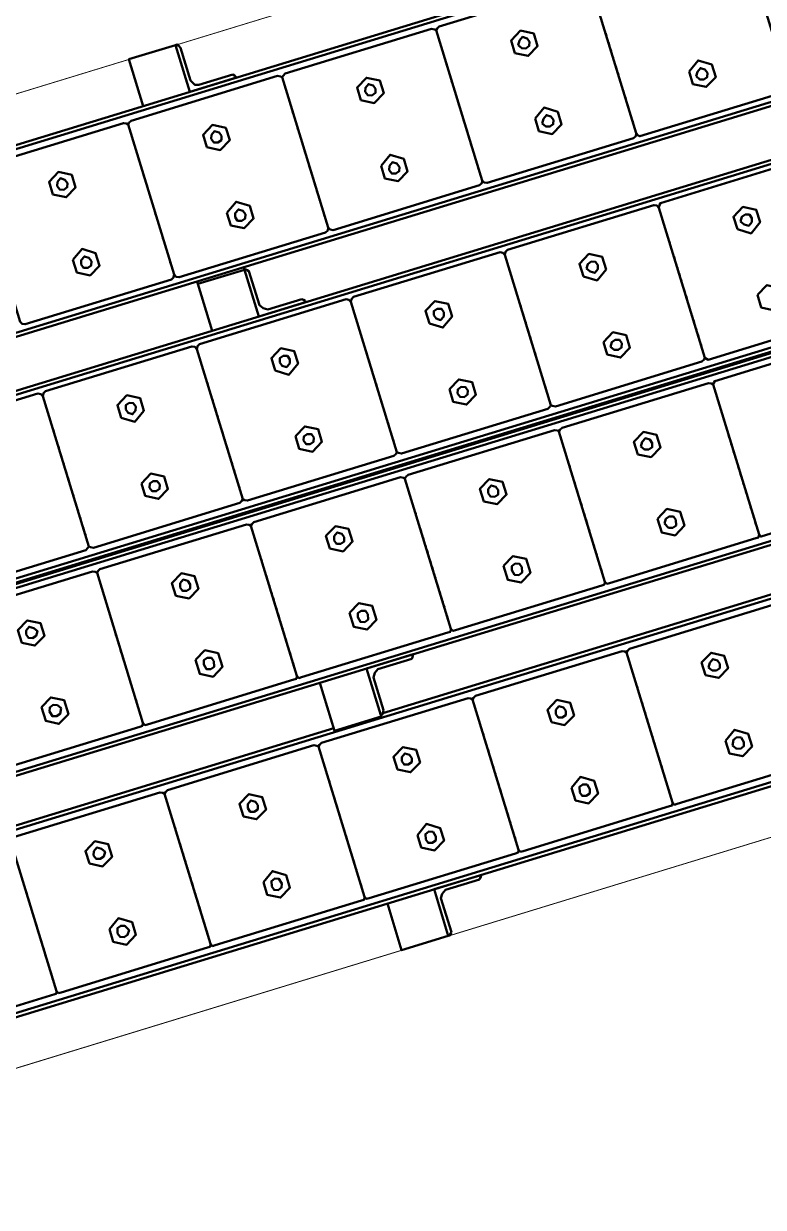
# Model space of a CAD drawing. Header units: inches. Extents: x 543393 to 2689207, y 1841861 to 9121372.
# Drawn here: x 547518.936 to 547519.694, y 1841966.759 to 1841967.973 of the extents above; entities that cross this region are included whole.
import ezdxf

# ---------------------------------------------------------------- set-up
doc = ezdxf.new("R2010")
doc.units = ezdxf.units.IN
doc.header["$MEASUREMENT"] = 0
doc.layers.add('Kich thuoc', color=8, linetype='Continuous', lineweight=18)

# ---------------------------------------------------------------- blocks, each defined once
blk = doc.blocks.new('Dan AC 220')
at = {"lineweight": 50}
for points in [[(103.2, 622.1), (28.8, 622.1), (28.8, 626.2), (28.8, 661.3), (28.8, 668.1), (3788, 668.1), (3788, 672.2), (3788, 958.9), (3737.9, 958.9), (3737.9, 672.2)], [(2838.4, 958.9), (2888.4, 958.9), (2888.4, 908.9)], [(78.9, 904.8), (3737.9, 904.8)], [(128.9, 908.9), (3687.9, 908.9)], [(2578.7, 881.8), (2578.7, 883.2), (2578.7, 884.5)], [(2578.7, 877.8), (2578.7, 876.4), (2578.7, 877.8), (2578.7, 879.1), (2578.7, 880.5)], [(2743.7, 881.8), (2743.7, 883.2), (2743.7, 884.5)], [(2743.7, 877.8), (2743.7, 876.4), (2743.7, 877.8), (2743.7, 879.1), (2743.7, 880.5)], [(2908.7, 881.8), (2908.7, 883.2), (2908.7, 884.5)], [(2908.7, 877.8), (2908.7, 876.4), (2908.7, 877.8), (2908.7, 879.1), (2908.7, 880.5)], [(3073.7, 881.8), (3073.7, 883.2), (3073.7, 884.5)], [(3073.7, 877.8), (3073.7, 876.4), (3073.7, 877.8), (3073.7, 879.1), (3073.7, 880.5)], [(3238.8, 881.8), (3238.8, 883.2), (3238.8, 884.5)], [(3238.8, 877.8), (3238.8, 876.4), (3238.8, 877.8), (3238.8, 879.1), (3238.8, 880.5)], [(2578.7, 869.7), (2578.7, 871), (2578.7, 872.4)], [(2578.7, 865.6), (2578.7, 867)], [(2743.7, 869.7), (2743.7, 871), (2743.7, 872.4)], [(2743.7, 865.6), (2743.7, 867)], [(2908.7, 869.7), (2908.7, 871), (2908.7, 872.4)], [(2908.7, 865.6), (2908.7, 867)], [(3073.7, 869.7), (3073.7, 871), (3073.7, 872.4)], [(3073.7, 865.6), (3073.7, 867)], [(3238.8, 869.7), (3238.8, 871), (3238.8, 872.4)], [(3238.8, 865.6), (3238.8, 867)], [(2578.7, 857.5), (2578.7, 856.1), (2578.7, 857.5), (2578.7, 858.8)], [(2578.7, 849.4), (2578.7, 850.7), (2578.7, 852.1)], [(2743.7, 857.5), (2743.7, 856.1), (2743.7, 857.5), (2743.7, 858.8)], [(2743.7, 849.4), (2743.7, 850.7), (2743.7, 852.1)], [(2908.7, 857.5), (2908.7, 856.1), (2908.7, 857.5), (2908.7, 858.8)], [(2908.7, 849.4), (2908.7, 850.7), (2908.7, 852.1)], [(3073.7, 857.5), (3073.7, 856.1), (3073.7, 857.5), (3073.7, 858.8)], [(3073.7, 849.4), (3073.7, 850.7), (3073.7, 852.1)], [(3238.8, 857.5), (3238.8, 856.1), (3238.8, 857.5), (3238.8, 858.8)], [(3238.8, 849.4), (3238.8, 850.7), (3238.8, 852.1)], [(2578.7, 841.3), (2578.7, 842.6)], [(2578.7, 835.8), (2578.7, 837.2)], [(2743.7, 841.3), (2743.7, 842.6)], [(2743.7, 835.8), (2743.7, 837.2)], [(2908.7, 841.3), (2908.7, 842.6)], [(2908.7, 835.8), (2908.7, 837.2)], [(3073.7, 841.3), (3073.7, 842.6)], [(3073.7, 835.8), (3073.7, 837.2)], [(3238.8, 841.3), (3238.8, 842.6)], [(3238.8, 835.8), (3238.8, 837.2)], [(2578.7, 827.7), (2578.7, 829.1), (2578.7, 830.4), (2578.7, 831.8), (2578.7, 833.1)], [(2578.7, 823.7), (2578.7, 825), (2578.7, 826.4)], [(2743.7, 827.7), (2743.7, 829.1), (2743.7, 830.4), (2743.7, 831.8), (2743.7, 833.1)], [(2743.7, 823.7), (2743.7, 825), (2743.7, 826.4)], [(2908.7, 827.7), (2908.7, 829.1), (2908.7, 830.4), (2908.7, 831.8), (2908.7, 833.1)], [(2908.7, 823.7), (2908.7, 825), (2908.7, 826.4)], [(3073.7, 827.7), (3073.7, 829.1), (3073.7, 830.4), (3073.7, 831.8), (3073.7, 833.1)], [(3073.7, 823.7), (3073.7, 825), (3073.7, 826.4)], [(3238.8, 827.7), (3238.8, 829.1), (3238.8, 830.4), (3238.8, 831.8), (3238.8, 833.1)], [(3238.8, 823.7), (3238.8, 825), (3238.8, 826.4)], [(2578.7, 816.9), (2578.7, 818.3), (2578.7, 819.6)], [(2578.7, 810.1), (2578.7, 811.5), (2578.7, 812.8), (2578.7, 814.2)], [(2743.7, 816.9), (2743.7, 818.3), (2743.7, 819.6)], [(2743.7, 810.1), (2743.7, 811.5), (2743.7, 812.8), (2743.7, 814.2)], [(2908.7, 816.9), (2908.7, 818.3), (2908.7, 819.6)], [(2908.7, 810.1), (2908.7, 811.5), (2908.7, 812.8), (2908.7, 814.2)], [(3073.7, 816.9), (3073.7, 818.3), (3073.7, 819.6)], [(3073.7, 810.1), (3073.7, 811.5), (3073.7, 812.8), (3073.7, 814.2)], [(3238.8, 816.9), (3238.8, 818.3), (3238.8, 819.6)], [(3238.8, 810.1), (3238.8, 811.5), (3238.8, 812.8), (3238.8, 814.2)], [(2578.7, 798), (2578.7, 799.3), (2578.7, 800.7), (2578.7, 802)], [(2743.7, 798), (2743.7, 799.3), (2743.7, 800.7), (2743.7, 802)], [(2908.7, 798), (2908.7, 799.3), (2908.7, 800.7), (2908.7, 802)], [(3073.7, 798), (3073.7, 799.3), (3073.7, 800.7), (3073.7, 802)], [(3238.8, 798), (3238.8, 799.3), (3238.8, 800.7), (3238.8, 802)], [(2578.7, 788.5), (2578.7, 789.9), (2578.7, 791.2)], [(2743.7, 788.5), (2743.7, 789.9), (2743.7, 791.2)], [(2908.7, 788.5), (2908.7, 789.9), (2908.7, 791.2)], [(3073.7, 788.5), (3073.7, 789.9), (3073.7, 791.2)], [(3238.8, 788.5), (3238.8, 789.9), (3238.8, 791.2)], [(2578.7, 770.9), (2578.7, 772.3)], [(2743.7, 770.9), (2743.7, 772.3)], [(2908.7, 770.9), (2908.7, 772.3)], [(3073.7, 770.9), (3073.7, 772.3)], [(3737.9, 724.9), (78.9, 724.9)], [(2835.7, 720.9), (1988.9, 720.9)], [(2888.4, 672.2), (2888.4, 723.6), (2838.4, 723.6), (2838.4, 722.2)], [(3737.9, 720.9), (2888.4, 720.9)], [(3788, 672.2), (28.8, 672.2)], [(2413.6, 645.1), (2413.6, 646.5), (2413.6, 647.8)], [(2578.7, 645.1), (2578.7, 646.5), (2578.7, 647.8)], [(2743.7, 645.1), (2743.7, 646.5), (2743.7, 647.8)], [(2908.7, 645.1), (2908.7, 646.5), (2908.7, 647.8)], [(3073.7, 645.1), (3073.7, 646.5), (3073.7, 647.8)], [(2413.6, 641.1), (2413.6, 639.7), (2413.6, 641.1), (2413.6, 642.4)], [(2413.6, 632.9), (2413.6, 634.3), (2413.6, 635.6)], [(2578.7, 641.1), (2578.7, 639.7), (2578.7, 641.1), (2578.7, 642.4)], [(2578.7, 632.9), (2578.7, 634.3), (2578.7, 635.6)], [(2743.7, 641.1), (2743.7, 639.7), (2743.7, 641.1), (2743.7, 642.4)], [(2743.7, 632.9), (2743.7, 634.3), (2743.7, 635.6)], [(2908.7, 641.1), (2908.7, 639.7), (2908.7, 641.1), (2908.7, 642.4)], [(2908.7, 632.9), (2908.7, 634.3), (2908.7, 635.6)], [(3073.7, 641.1), (3073.7, 639.7), (3073.7, 641.1), (3073.7, 642.4)], [(3073.7, 632.9), (3073.7, 634.3), (3073.7, 635.6)], [(2413.6, 628.9), (2413.6, 630.2)], [(2578.7, 628.9), (2578.7, 630.2)], [(2743.7, 628.9), (2743.7, 630.2)], [(2908.7, 628.9), (2908.7, 630.2)], [(3073.7, 628.9), (3073.7, 630.2)], [(2413.6, 612.6), (2413.6, 614), (2413.6, 615.4)], [(2578.7, 612.6), (2578.7, 614), (2578.7, 615.4)], [(2743.7, 612.6), (2743.7, 614), (2743.7, 615.4)], [(2908.7, 612.6), (2908.7, 614), (2908.7, 615.4)], [(3073.7, 612.6), (3073.7, 614), (3073.7, 615.4)], [(2413.6, 603.2), (2413.6, 604.5)], [(2413.6, 599.1), (2413.6, 600.5)], [(2413.6, 591), (2413.6, 592.4), (2413.6, 593.7), (2413.6, 595.1), (2413.6, 596.4)], [(2578.7, 603.2), (2578.7, 604.5)], [(2578.7, 599.1), (2578.7, 600.5)], [(2578.7, 591), (2578.7, 592.4), (2578.7, 593.7), (2578.7, 595.1), (2578.7, 596.4)], [(2743.7, 603.2), (2743.7, 604.5)], [(2743.7, 599.1), (2743.7, 600.5)], [(2743.7, 591), (2743.7, 592.4), (2743.7, 593.7), (2743.7, 595.1), (2743.7, 596.4)], [(2908.7, 603.2), (2908.7, 604.5)], [(2908.7, 599.1), (2908.7, 600.5)], [(2908.7, 591), (2908.7, 592.4), (2908.7, 593.7), (2908.7, 595.1), (2908.7, 596.4)], [(3073.7, 603.2), (3073.7, 604.5)], [(3073.7, 599.1), (3073.7, 600.5)], [(3073.7, 591), (3073.7, 592.4), (3073.7, 593.7), (3073.7, 595.1), (3073.7, 596.4)], [(2413.6, 585.6), (2413.6, 586.9), (2413.6, 588.3), (2413.6, 589.7)], [(2413.6, 580.2), (2413.6, 581.5), (2413.6, 582.9)], [(2578.7, 585.6), (2578.7, 586.9), (2578.7, 588.3), (2578.7, 589.7)], [(2578.7, 580.2), (2578.7, 581.5), (2578.7, 582.9)], [(2743.7, 585.6), (2743.7, 586.9), (2743.7, 588.3), (2743.7, 589.7)], [(2743.7, 580.2), (2743.7, 581.5), (2743.7, 582.9)], [(2908.7, 585.6), (2908.7, 586.9), (2908.7, 588.3), (2908.7, 589.7)], [(2908.7, 580.2), (2908.7, 581.5), (2908.7, 582.9)], [(3073.7, 585.6), (3073.7, 586.9), (3073.7, 588.3), (3073.7, 589.7)], [(3073.7, 580.2), (3073.7, 581.5), (3073.7, 582.9)], [(2413.6, 573.4), (2413.6, 574.8), (2413.6, 576.1), (2413.6, 577.5)], [(2578.7, 573.4), (2578.7, 574.8), (2578.7, 576.1), (2578.7, 577.5)], [(2743.7, 573.4), (2743.7, 574.8), (2743.7, 576.1), (2743.7, 577.5)], [(2908.7, 573.4), (2908.7, 574.8), (2908.7, 576.1), (2908.7, 577.5)], [(3073.7, 573.4), (3073.7, 574.8), (3073.7, 576.1), (3073.7, 577.5)], [(2413.6, 561.2), (2413.6, 562.6), (2413.6, 564), (2413.6, 565.3)], [(2578.7, 561.2), (2578.7, 562.6), (2578.7, 564), (2578.7, 565.3)], [(2743.7, 561.2), (2743.7, 562.6), (2743.7, 564), (2743.7, 565.3)], [(2908.7, 561.2), (2908.7, 562.6), (2908.7, 564), (2908.7, 565.3)], [(3073.7, 561.2), (3073.7, 562.6), (3073.7, 564), (3073.7, 565.3)], [(2413.6, 551.8), (2413.6, 553.1), (2413.6, 554.5)], [(2578.7, 551.8), (2578.7, 553.1), (2578.7, 554.5)], [(2743.7, 551.8), (2743.7, 553.1), (2743.7, 554.5)], [(2908.7, 551.8), (2908.7, 553.1), (2908.7, 554.5)], [(3073.7, 551.8), (3073.7, 553.1), (3073.7, 554.5)], [(3788, 488.2), (3788, 485.5), (3788, 484.1), (28.8, 484.1), (28.8, 485.5), (28.8, 488.2), (3788, 488.2), (3788, 495), (3788, 530.1), (3788, 534.2), (3732.5, 534.2)], [(2413.6, 534.2), (2413.6, 535.5)], [(2578.7, 534.2), (2578.7, 535.5)], [(2743.7, 534.2), (2743.7, 535.5)], [(2908.7, 534.2), (2908.7, 535.5)], [(3073.7, 534.2), (3073.7, 535.5)], [(28.8, 478.7), (28.8, 481.4), (28.8, 482.8), (3788, 482.8), (3788, 481.4), (3788, 478.7), (28.8, 478.7), (28.8, 472), (28.8, 435.4), (28.8, 432.7), (103.2, 432.7)], [(2838.4, 482.8), (2838.4, 484.1)], [(2888.4, 482.8), (2888.4, 484.1)], [(2413.6, 454.4), (2413.6, 455.7), (2413.6, 457.1)], [(2413.6, 449), (2413.6, 450.3), (2413.6, 451.7), (2413.6, 453)], [(2578.7, 454.4), (2578.7, 455.7), (2578.7, 457.1)], [(2578.7, 449), (2578.7, 450.3), (2578.7, 451.7), (2578.7, 453)], [(2743.7, 454.4), (2743.7, 455.7), (2743.7, 457.1)], [(2743.7, 449), (2743.7, 450.3), (2743.7, 451.7), (2743.7, 453)], [(2908.7, 454.4), (2908.7, 455.7), (2908.7, 457.1)], [(2908.7, 449), (2908.7, 450.3), (2908.7, 451.7), (2908.7, 453)], [(3073.7, 454.4), (3073.7, 455.7), (3073.7, 457.1)], [(3073.7, 449), (3073.7, 450.3), (3073.7, 451.7), (3073.7, 453)], [(2413.6, 442.2), (2413.6, 443.6), (2413.6, 444.9), (2413.6, 446.3)], [(2413.6, 438.2), (2413.6, 439.5)], [(2578.7, 442.2), (2578.7, 443.6), (2578.7, 444.9), (2578.7, 446.3)], [(2578.7, 438.2), (2578.7, 439.5)], [(2743.7, 442.2), (2743.7, 443.6), (2743.7, 444.9), (2743.7, 446.3)], [(2743.7, 438.2), (2743.7, 439.5)], [(2908.7, 442.2), (2908.7, 443.6), (2908.7, 444.9), (2908.7, 446.3)], [(2908.7, 438.2), (2908.7, 439.5)], [(3073.7, 442.2), (3073.7, 443.6), (3073.7, 444.9), (3073.7, 446.3)], [(3073.7, 438.2), (3073.7, 439.5)], [(2413.6, 428.7), (2413.6, 430), (2413.6, 431.4)], [(2578.7, 428.7), (2578.7, 430), (2578.7, 431.4)], [(2743.7, 428.7), (2743.7, 430), (2743.7, 431.4)], [(2908.7, 428.7), (2908.7, 430), (2908.7, 431.4)], [(3073.7, 428.7), (3073.7, 430), (3073.7, 431.4)], [(2413.6, 416.5), (2413.6, 417.9), (2413.6, 419.2)], [(2413.6, 413.8), (2413.6, 415.2)], [(2578.7, 416.5), (2578.7, 417.9), (2578.7, 419.2)], [(2578.7, 413.8), (2578.7, 415.2)], [(2743.7, 416.5), (2743.7, 417.9), (2743.7, 419.2)], [(2743.7, 413.8), (2743.7, 415.2)], [(2908.7, 416.5), (2908.7, 417.9), (2908.7, 419.2)], [(2908.7, 413.8), (2908.7, 415.2)], [(3073.7, 416.5), (3073.7, 417.9), (3073.7, 419.2)], [(3073.7, 413.8), (3073.7, 415.2)], [(2413.6, 409.7), (2413.6, 411.1)], [(2413.6, 401.6), (2413.6, 403), (2413.6, 404.3), (2413.6, 405.7)], [(2413.6, 403), (2413.6, 404.3)], [(2578.7, 409.7), (2578.7, 411.1)], [(2578.7, 401.6), (2578.7, 403), (2578.7, 404.3), (2578.7, 405.7)], [(2578.7, 403), (2578.7, 404.3)], [(2743.7, 409.7), (2743.7, 411.1)], [(2743.7, 401.6), (2743.7, 403), (2743.7, 404.3), (2743.7, 405.7)], [(2743.7, 403), (2743.7, 404.3)], [(2908.7, 409.7), (2908.7, 411.1)], [(2908.7, 401.6), (2908.7, 403), (2908.7, 404.3), (2908.7, 405.7)], [(2908.7, 403), (2908.7, 404.3)], [(3073.7, 409.7), (3073.7, 411.1)], [(3073.7, 401.6), (3073.7, 403), (3073.7, 404.3), (3073.7, 405.7)], [(3073.7, 403), (3073.7, 404.3)], [(2413.6, 396.2), (2413.6, 397.6), (2413.6, 398.9)], [(2413.6, 389.5), (2413.6, 390.8), (2413.6, 392.2), (2413.6, 393.5)], [(2578.7, 396.2), (2578.7, 397.6), (2578.7, 398.9)], [(2578.7, 389.5), (2578.7, 390.8), (2578.7, 392.2), (2578.7, 393.5)], [(2743.7, 396.2), (2743.7, 397.6), (2743.7, 398.9)], [(2743.7, 389.5), (2743.7, 390.8), (2743.7, 392.2), (2743.7, 393.5)], [(2908.7, 396.2), (2908.7, 397.6), (2908.7, 398.9)], [(2908.7, 389.5), (2908.7, 390.8), (2908.7, 392.2), (2908.7, 393.5)], [(3073.7, 396.2), (3073.7, 397.6), (3073.7, 398.9)], [(3073.7, 389.5), (3073.7, 390.8), (3073.7, 392.2), (3073.7, 393.5)], [(2413.6, 384), (2413.6, 385.4), (2413.6, 386.7)], [(2413.6, 378.6), (2413.6, 380), (2413.6, 381.3)], [(2578.7, 384), (2578.7, 385.4), (2578.7, 386.7)], [(2578.7, 378.6), (2578.7, 380), (2578.7, 381.3)], [(2743.7, 384), (2743.7, 385.4), (2743.7, 386.7)], [(2743.7, 378.6), (2743.7, 380), (2743.7, 381.3)], [(2908.7, 384), (2908.7, 385.4), (2908.7, 386.7)], [(2908.7, 378.6), (2908.7, 380), (2908.7, 381.3)], [(3073.7, 384), (3073.7, 385.4), (3073.7, 386.7)], [(3073.7, 378.6), (3073.7, 380), (3073.7, 381.3)], [(2413.6, 371.9), (2413.6, 373.2), (2413.6, 374.6)], [(2413.6, 366.5), (2413.6, 367.8), (2413.6, 369.2)], [(2578.7, 371.9), (2578.7, 373.2), (2578.7, 374.6)], [(2578.7, 366.5), (2578.7, 367.8), (2578.7, 369.2)], [(2743.7, 371.9), (2743.7, 373.2), (2743.7, 374.6)], [(2743.7, 366.5), (2743.7, 367.8), (2743.7, 369.2)], [(2908.7, 371.9), (2908.7, 373.2), (2908.7, 374.6)], [(2908.7, 366.5), (2908.7, 367.8), (2908.7, 369.2)], [(3073.7, 371.9), (3073.7, 373.2), (3073.7, 374.6)], [(3073.7, 366.5), (3073.7, 367.8), (3073.7, 369.2)], [(2413.6, 361), (2413.6, 362.4), (2413.6, 363.8)], [(2578.7, 361), (2578.7, 362.4), (2578.7, 363.8)], [(2743.7, 361), (2743.7, 362.4), (2743.7, 363.8)], [(2908.7, 361), (2908.7, 362.4), (2908.7, 363.8)], [(3073.7, 361), (3073.7, 362.4), (3073.7, 363.8)], [(3732.5, 344.8), (3788, 344.8), (3788, 340.8), (3788, 305.6), (3788, 298.8), (28.8, 298.8), (28.8, 294.8), (28.8, 3.9), (78.9, 3.9), (78.9, 294.8)], [(2413.6, 344.8), (2413.6, 346.2)], [(2578.7, 344.8), (2578.7, 346.2)], [(2743.7, 344.8), (2743.7, 346.2)], [(2908.7, 344.8), (2908.7, 346.2)], [(3073.7, 344.8), (3073.7, 346.2)], [(28.8, 294.8), (3788, 294.8)], [(2888.4, 244.7), (2888.4, 294.8)], [(2888.4, 242), (2888.4, 244.7), (2838.4, 244.7), (2838.4, 242)], [(78.9, 242), (3737.9, 242)], [(78.9, 238), (3737.9, 238)], [(2413.6, 215), (2413.6, 216.3), (2413.6, 217.7)], [(2413.6, 210.9), (2413.6, 209.5), (2413.6, 210.9), (2413.6, 212.3), (2413.6, 213.6)], [(2578.7, 215), (2578.7, 216.3), (2578.7, 217.7)], [(2578.7, 210.9), (2578.7, 209.5), (2578.7, 210.9), (2578.7, 212.3), (2578.7, 213.6)], [(2743.7, 215), (2743.7, 216.3), (2743.7, 217.7)], [(2743.7, 210.9), (2743.7, 209.5), (2743.7, 210.9), (2743.7, 212.3), (2743.7, 213.6)], [(2908.7, 215), (2908.7, 216.3), (2908.7, 217.7)], [(2908.7, 210.9), (2908.7, 209.5), (2908.7, 210.9), (2908.7, 212.3), (2908.7, 213.6)], [(2413.6, 202.8), (2413.6, 204.1), (2413.6, 205.5)], [(2413.6, 198.7), (2413.6, 200.1)], [(2578.7, 202.8), (2578.7, 204.1), (2578.7, 205.5)], [(2578.7, 198.7), (2578.7, 200.1)], [(2743.7, 202.8), (2743.7, 204.1), (2743.7, 205.5)], [(2743.7, 198.7), (2743.7, 200.1)], [(2908.7, 202.8), (2908.7, 204.1), (2908.7, 205.5)], [(2908.7, 198.7), (2908.7, 200.1)], [(2413.6, 189.3), (2413.6, 190.6), (2413.6, 192)], [(2413.6, 182.5), (2413.6, 183.8), (2413.6, 185.2)], [(2578.7, 189.3), (2578.7, 190.6), (2578.7, 192)], [(2578.7, 182.5), (2578.7, 183.8), (2578.7, 185.2)], [(2743.7, 189.3), (2743.7, 190.6), (2743.7, 192)], [(2743.7, 182.5), (2743.7, 183.8), (2743.7, 185.2)], [(2908.7, 189.3), (2908.7, 190.6), (2908.7, 192)], [(2908.7, 182.5), (2908.7, 183.8), (2908.7, 185.2)], [(2413.6, 174.4), (2413.6, 175.7)], [(2413.6, 169), (2413.6, 170.3)], [(2578.7, 174.4), (2578.7, 175.7)], [(2578.7, 169), (2578.7, 170.3)], [(2743.7, 174.4), (2743.7, 175.7)], [(2743.7, 169), (2743.7, 170.3)], [(2908.7, 174.4), (2908.7, 175.7)], [(2908.7, 169), (2908.7, 170.3)], [(2413.6, 162.2), (2413.6, 163.6), (2413.6, 164.9), (2413.6, 166.3)], [(2413.6, 156.8), (2413.6, 158.1), (2413.6, 159.5)], [(2578.7, 162.2), (2578.7, 163.6), (2578.7, 164.9), (2578.7, 166.3)], [(2578.7, 156.8), (2578.7, 158.1), (2578.7, 159.5)], [(2743.7, 162.2), (2743.7, 163.6), (2743.7, 164.9), (2743.7, 166.3)], [(2743.7, 156.8), (2743.7, 158.1), (2743.7, 159.5)], [(2908.7, 162.2), (2908.7, 163.6), (2908.7, 164.9), (2908.7, 166.3)], [(2908.7, 156.8), (2908.7, 158.1), (2908.7, 159.5)], [(2413.6, 152.7), (2413.6, 154.1)], [(2413.6, 150), (2413.6, 151.4)], [(2413.6, 143.3), (2413.6, 144.6), (2413.6, 146), (2413.6, 147.3)], [(2578.7, 152.7), (2578.7, 154.1)], [(2578.7, 150), (2578.7, 151.4)], [(2578.7, 143.3), (2578.7, 144.6), (2578.7, 146), (2578.7, 147.3)], [(2743.7, 152.7), (2743.7, 154.1)], [(2743.7, 150), (2743.7, 151.4)], [(2743.7, 143.3), (2743.7, 144.6), (2743.7, 146), (2743.7, 147.3)], [(2908.7, 152.7), (2908.7, 154.1)], [(2908.7, 150), (2908.7, 151.4)], [(2908.7, 143.3), (2908.7, 144.6), (2908.7, 146), (2908.7, 147.3)], [(2413.6, 131.1), (2413.6, 132.4), (2413.6, 133.8), (2413.6, 135.1)], [(2578.7, 131.1), (2578.7, 132.4), (2578.7, 133.8), (2578.7, 135.1)], [(2743.7, 131.1), (2743.7, 132.4), (2743.7, 133.8), (2743.7, 135.1)], [(2908.7, 131.1), (2908.7, 132.4), (2908.7, 133.8), (2908.7, 135.1)], [(2413.6, 121.6), (2413.6, 123), (2413.6, 124.3)], [(2578.7, 121.6), (2578.7, 123), (2578.7, 124.3)], [(2743.7, 121.6), (2743.7, 123), (2743.7, 124.3)], [(2908.7, 121.6), (2908.7, 123), (2908.7, 124.3)], [(2578.7, 104), (2578.7, 105.4)], [(2743.7, 104), (2743.7, 105.4)], [(2908.7, 104), (2908.7, 105.4)], [(3737.9, 58), (78.9, 58)], [(3687.9, 54), (128.9, 54)], [(2838.4, 3.9), (2888.4, 3.9), (2888.4, 54)]]:
    blk.add_lwpolyline(points, dxfattribs=at)
for points in [[(28.8, 958.9), (3788, 958.9), (3788, 3.9), (28.8, 3.9)], [(28.8, 3.9), (3788.8, 3.9), (3788.8, 958.9), (28.8, 958.9)]]:
    blk.add_lwpolyline(points, close=True)
for points in [[(2834.3, 956.2), (2835.7, 957.6), (2837, 958.9), (2838.4, 958.9), (2838.4, 908.9), (2788.3, 908.9), (2788.3, 910.2), (2789.7, 911.6), (2791, 912.9), (2827.5, 912.9), (2831.6, 915.7), (2834.3, 919.7)], [(2578.7, 895.4), (2577.3, 898.1), (2574.6, 898.1), (2417.7, 898.1), (2415, 898.1), (2413.6, 895.4), (2413.6, 734.4), (2415, 733), (2417.7, 731.7), (2574.6, 731.7), (2577.3, 733), (2578.7, 734.4)], [(2743.7, 895.4), (2742.3, 898.1), (2739.6, 898.1), (2582.7, 898.1), (2580, 898.1), (2578.7, 895.4), (2578.7, 734.4), (2580, 733), (2582.7, 731.7), (2739.6, 731.7), (2742.3, 733), (2743.7, 734.4)], [(2908.7, 895.4), (2907.4, 898.1), (2904.7, 898.1), (2747.7, 898.1), (2745, 898.1), (2743.7, 895.4), (2743.7, 734.4), (2745, 733), (2747.7, 731.7), (2904.7, 731.7), (2907.4, 733), (2908.7, 734.4)], [(3073.7, 895.4), (3072.4, 898.1), (3069.7, 898.1), (2912.8, 898.1), (2910.1, 898.1), (2908.7, 895.4), (2908.7, 734.4), (2910.1, 733), (2912.8, 731.7), (3069.7, 731.7), (3072.4, 733), (3073.7, 734.4)], [(3238.8, 895.4), (3237.4, 898.1), (3234.7, 898.1), (3077.8, 898.1), (3075.1, 898.1), (3073.7, 895.4), (3073.7, 734.4), (3075.1, 733), (3077.8, 731.7), (3234.7, 731.7), (3237.4, 733), (3238.8, 734.4)], [(3402.4, 895.4), (3402.4, 898.1), (3399.7, 898.1), (3241.5, 898.1), (3240.1, 898.1), (3238.8, 895.4), (3238.8, 734.4), (3240.1, 733), (3241.5, 731.7), (3399.7, 731.7), (3402.4, 733)], [(2508.3, 850.7), (2508.3, 864.2), (2496.1, 871), (2484, 864.2), (2484, 850.7), (2496.1, 842.6)], [(2502.9, 857.5), (2500.2, 861.5), (2496.1, 862.9), (2492.1, 861.5), (2490.7, 857.5), (2492.1, 852.1), (2496.1, 850.7), (2500.2, 852.1)], [(2578.7, 862.9), (2578.7, 861.5)], [(2673.3, 850.7), (2673.3, 864.2), (2661.2, 871), (2649, 864.2), (2649, 850.7), (2661.2, 842.6)], [(2666.6, 857.5), (2665.2, 861.5), (2661.2, 862.9), (2657.1, 861.5), (2655.8, 857.5), (2657.1, 852.1), (2661.2, 850.7), (2665.2, 852.1)], [(2743.7, 862.9), (2743.7, 861.5)], [(2838.4, 850.7), (2838.4, 864.2), (2826.2, 871), (2814, 864.2), (2814, 850.7), (2826.2, 842.6)], [(2831.6, 857.5), (2830.3, 861.5), (2826.2, 862.9), (2822.1, 861.5), (2820.8, 857.5), (2822.1, 852.1), (2826.2, 850.7), (2830.3, 852.1)], [(2908.7, 862.9), (2908.7, 861.5)], [(3003.4, 850.7), (3003.4, 864.2), (2991.2, 871), (2979.1, 864.2), (2979.1, 850.7), (2991.2, 842.6)], [(2996.6, 857.5), (2995.3, 861.5), (2991.2, 862.9), (2987.2, 861.5), (2985.8, 857.5), (2987.2, 852.1), (2991.2, 850.7), (2995.3, 852.1)], [(3073.7, 862.9), (3073.7, 861.5)], [(3168.4, 850.7), (3168.4, 864.2), (3156.3, 871), (3144.1, 864.2), (3144.1, 850.7), (3156.3, 842.6)], [(3161.7, 857.5), (3160.3, 861.5), (3156.3, 862.9), (3152.2, 861.5), (3149.5, 857.5), (3152.2, 852.1), (3156.3, 850.7), (3160.3, 852.1)], [(3238.8, 862.9), (3238.8, 861.5)], [(2578.7, 845.3), (2578.7, 844)], [(2743.7, 845.3), (2743.7, 844)], [(2908.7, 845.3), (2908.7, 844)], [(3073.7, 845.3), (3073.7, 844)], [(3238.8, 845.3), (3238.8, 844)], [(2578.7, 807.4), (2578.7, 806.1)], [(2743.7, 807.4), (2743.7, 806.1)], [(2908.7, 807.4), (2908.7, 806.1)], [(3073.7, 807.4), (3073.7, 806.1)], [(3238.8, 807.4), (3238.8, 806.1)], [(2578.7, 795.3), (2578.7, 793.9)], [(2743.7, 795.3), (2743.7, 793.9)], [(2908.7, 795.3), (2908.7, 793.9)], [(3073.7, 795.3), (3073.7, 793.9)], [(3238.8, 795.3), (3238.8, 793.9)], [(2508.3, 780.4), (2508.3, 766.9), (2496.1, 760.1), (2484, 766.9), (2484, 780.4), (2496.1, 787.1)], [(2502.9, 773.6), (2500.2, 777.7), (2496.1, 779), (2492.1, 777.7), (2490.7, 773.6), (2492.1, 769.6), (2496.1, 766.9), (2500.2, 769.6)], [(2673.3, 780.4), (2673.3, 766.9), (2661.2, 760.1), (2649, 766.9), (2649, 780.4), (2661.2, 787.1)], [(2666.6, 773.6), (2665.2, 777.7), (2661.2, 779), (2657.1, 777.7), (2655.8, 773.6), (2657.1, 769.6), (2661.2, 766.9), (2665.2, 769.6)], [(2838.4, 780.4), (2838.4, 766.9), (2826.2, 760.1), (2814, 766.9), (2814, 780.4), (2826.2, 787.1)], [(2831.6, 773.6), (2830.3, 777.7), (2826.2, 779), (2822.1, 777.7), (2820.8, 773.6), (2822.1, 769.6), (2826.2, 766.9), (2830.3, 769.6)], [(3003.4, 780.4), (3003.4, 766.9), (2991.2, 760.1), (2979.1, 766.9), (2979.1, 780.4), (2991.2, 787.1)], [(2996.6, 773.6), (2995.3, 777.7), (2991.2, 779), (2987.2, 777.7), (2985.8, 773.6), (2987.2, 769.6), (2991.2, 766.9), (2995.3, 769.6)], [(3168.4, 780.4), (3168.4, 766.9), (3156.3, 760.1), (3144.1, 766.9), (3144.1, 780.4), (3156.3, 787.1)], [(3161.7, 773.6), (3160.3, 777.7), (3156.3, 779), (3152.2, 777.7), (3149.5, 773.6), (3152.2, 769.6), (3156.3, 766.9), (3160.3, 769.6)], [(2834.3, 718.2), (2835.7, 720.9), (2837, 722.2), (2838.4, 722.2), (2838.4, 672.2), (2788.3, 672.2), (2789.7, 674.9), (2791, 676.2), (2827.5, 676.2), (2831.6, 678.9), (2834.3, 683)], [(2413.6, 658.6), (2412.3, 661.3), (2410.9, 661.3), (2252.7, 661.3), (2250, 661.3), (2250, 658.6), (2250, 497.7), (2250, 496.3), (2252.7, 495), (2410.9, 495), (2412.3, 496.3), (2413.6, 497.7)], [(2578.7, 658.6), (2577.3, 661.3), (2574.6, 661.3), (2417.7, 661.3), (2415, 661.3), (2413.6, 658.6), (2413.6, 497.7), (2415, 496.3), (2417.7, 495), (2574.6, 495), (2577.3, 496.3), (2578.7, 497.7)], [(2743.7, 658.6), (2742.3, 661.3), (2739.6, 661.3), (2582.7, 661.3), (2580, 661.3), (2578.7, 658.6), (2578.7, 497.7), (2580, 496.3), (2582.7, 495), (2739.6, 495), (2742.3, 496.3), (2743.7, 497.7)], [(2908.7, 658.6), (2907.4, 661.3), (2904.7, 661.3), (2747.7, 661.3), (2745, 661.3), (2743.7, 658.6), (2743.7, 497.7), (2745, 496.3), (2747.7, 495), (2904.7, 495), (2907.4, 496.3), (2908.7, 497.7)], [(3073.7, 658.6), (3072.4, 661.3), (3069.7, 661.3), (2912.8, 661.3), (2910.1, 661.3), (2908.7, 658.6), (2908.7, 497.7), (2910.1, 496.3), (2912.8, 495), (3069.7, 495), (3072.4, 496.3), (3073.7, 497.7)], [(3238.8, 658.6), (3237.4, 661.3), (3234.7, 661.3), (3077.8, 661.3), (3075.1, 661.3), (3073.7, 658.6), (3073.7, 497.7), (3075.1, 496.3), (3077.8, 495), (3234.7, 495), (3237.4, 496.3), (3238.8, 497.7)], [(2508.3, 612.6), (2508.3, 627.5), (2496.1, 634.3), (2484, 627.5), (2484, 612.6), (2496.1, 605.9)], [(2673.3, 612.6), (2673.3, 627.5), (2661.2, 634.3), (2649, 627.5), (2649, 612.6), (2661.2, 605.9)], [(2838.4, 612.6), (2838.4, 627.5), (2826.2, 634.3), (2814, 627.5), (2814, 612.6), (2826.2, 605.9)], [(3003.4, 612.6), (3003.4, 627.5), (2991.2, 634.3), (2979.1, 627.5), (2979.1, 612.6), (2991.2, 605.9)], [(3168.4, 612.6), (3168.4, 627.5), (3156.3, 634.3), (3144.1, 627.5), (3144.1, 612.6), (3156.3, 605.9)], [(2413.6, 626.2), (2413.6, 624.8)], [(2413.6, 620.8), (2413.6, 619.4)], [(2502.9, 619.4), (2500.2, 624.8), (2496.1, 626.2), (2492.1, 624.8), (2490.7, 619.4), (2492.1, 615.4), (2496.1, 614), (2500.2, 615.4)], [(2578.7, 626.2), (2578.7, 624.8)], [(2578.7, 620.8), (2578.7, 619.4)], [(2666.6, 619.4), (2665.2, 624.8), (2661.2, 626.2), (2657.1, 624.8), (2655.8, 619.4), (2657.1, 615.4), (2661.2, 614), (2665.2, 615.4)], [(2743.7, 626.2), (2743.7, 624.8)], [(2743.7, 620.8), (2743.7, 619.4)], [(2831.6, 619.4), (2830.3, 624.8), (2826.2, 626.2), (2822.1, 624.8), (2820.8, 619.4), (2822.1, 615.4), (2826.2, 614), (2830.3, 615.4)], [(2908.7, 626.2), (2908.7, 624.8)], [(2908.7, 620.8), (2908.7, 619.4)], [(2996.6, 619.4), (2995.3, 624.8), (2991.2, 626.2), (2987.2, 624.8), (2985.8, 619.4), (2987.2, 615.4), (2991.2, 614), (2995.3, 615.4)], [(3073.7, 626.2), (3073.7, 624.8)], [(3073.7, 620.8), (3073.7, 619.4)], [(3161.7, 619.4), (3160.3, 624.8), (3156.3, 626.2), (3152.2, 624.8), (3149.5, 619.4), (3152.2, 615.4), (3156.3, 614), (3160.3, 615.4)], [(2413.6, 608.6), (2413.6, 607.2)], [(2578.7, 608.6), (2578.7, 607.2)], [(2743.7, 608.6), (2743.7, 607.2)], [(2908.7, 608.6), (2908.7, 607.2)], [(3073.7, 608.6), (3073.7, 607.2)], [(2413.6, 570.7), (2413.6, 569.4)], [(2578.7, 570.7), (2578.7, 569.4)], [(2743.7, 570.7), (2743.7, 569.4)], [(2908.7, 570.7), (2908.7, 569.4)], [(3073.7, 570.7), (3073.7, 569.4)], [(2413.6, 558.5), (2413.6, 557.2)], [(2578.7, 558.5), (2578.7, 557.2)], [(2743.7, 558.5), (2743.7, 557.2)], [(2908.7, 558.5), (2908.7, 557.2)], [(3073.7, 558.5), (3073.7, 557.2)], [(2508.3, 543.7), (2508.3, 530.1), (2496.1, 523.4), (2484, 530.1), (2484, 543.7), (2496.1, 550.4)], [(2673.3, 543.7), (2673.3, 530.1), (2661.2, 523.4), (2649, 530.1), (2649, 543.7), (2661.2, 550.4)], [(2838.4, 543.7), (2838.4, 530.1), (2826.2, 523.4), (2814, 530.1), (2814, 543.7), (2826.2, 550.4)], [(3003.4, 543.7), (3003.4, 530.1), (2991.2, 523.4), (2979.1, 530.1), (2979.1, 543.7), (2991.2, 550.4)], [(3168.4, 543.7), (3168.4, 530.1), (3156.3, 523.4), (3144.1, 530.1), (3144.1, 543.7), (3156.3, 550.4)], [(2502.9, 536.9), (2500.2, 541), (2496.1, 542.3), (2492.1, 541), (2490.7, 536.9), (2492.1, 532.8), (2496.1, 530.1), (2500.2, 532.8)], [(2666.6, 536.9), (2665.2, 541), (2661.2, 542.3), (2657.1, 541), (2655.8, 536.9), (2657.1, 532.8), (2661.2, 530.1), (2665.2, 532.8)], [(2831.6, 536.9), (2830.3, 541), (2826.2, 542.3), (2822.1, 541), (2820.8, 536.9), (2822.1, 532.8), (2826.2, 530.1), (2830.3, 532.8)], [(2996.6, 536.9), (2995.3, 541), (2991.2, 542.3), (2987.2, 541), (2985.8, 536.9), (2987.2, 532.8), (2991.2, 530.1), (2995.3, 532.8)], [(3161.7, 536.9), (3160.3, 541), (3156.3, 542.3), (3152.2, 541), (3149.5, 536.9), (3152.2, 532.8), (3156.3, 530.1), (3160.3, 532.8)], [(2413.6, 469.3), (2412.3, 470.6), (2410.9, 472), (2252.7, 472), (2250, 470.6), (2250, 469.3), (2250, 308.3), (2250, 305.6), (2252.7, 304.2), (2410.9, 304.2), (2412.3, 305.6), (2413.6, 308.3)], [(2578.7, 469.3), (2577.3, 470.6), (2574.6, 472), (2417.7, 472), (2415, 470.6), (2413.6, 469.3), (2413.6, 308.3), (2415, 305.6), (2417.7, 304.2), (2574.6, 304.2), (2577.3, 305.6), (2578.7, 308.3)], [(2743.7, 469.3), (2742.3, 470.6), (2739.6, 472), (2582.7, 472), (2580, 470.6), (2578.7, 469.3), (2578.7, 308.3), (2580, 305.6), (2582.7, 304.2), (2739.6, 304.2), (2742.3, 305.6), (2743.7, 308.3)], [(2908.7, 469.3), (2907.4, 470.6), (2904.7, 472), (2747.7, 472), (2745, 470.6), (2743.7, 469.3), (2743.7, 308.3), (2745, 305.6), (2747.7, 304.2), (2904.7, 304.2), (2907.4, 305.6), (2908.7, 308.3)], [(3073.7, 469.3), (3072.4, 470.6), (3069.7, 472), (2912.8, 472), (2910.1, 470.6), (2908.7, 469.3), (2908.7, 308.3), (2910.1, 305.6), (2912.8, 304.2), (3069.7, 304.2), (3072.4, 305.6), (3073.7, 308.3)], [(3238.8, 469.3), (3237.4, 470.6), (3234.7, 472), (3077.8, 472), (3075.1, 470.6), (3073.7, 469.3), (3073.7, 308.3), (3075.1, 305.6), (3077.8, 304.2), (3234.7, 304.2), (3237.4, 305.6), (3238.8, 308.3)], [(2343.3, 423.3), (2343.3, 436.8), (2331.1, 443.6), (2318.9, 436.8), (2318.9, 423.3), (2331.1, 416.5)], [(2508.3, 423.3), (2508.3, 436.8), (2496.1, 443.6), (2484, 436.8), (2484, 423.3), (2496.1, 416.5)], [(2673.3, 423.3), (2673.3, 436.8), (2661.2, 443.6), (2649, 436.8), (2649, 423.3), (2661.2, 416.5)], [(2838.4, 423.3), (2838.4, 436.8), (2826.2, 443.6), (2814, 436.8), (2814, 423.3), (2826.2, 416.5)], [(3003.4, 423.3), (3003.4, 436.8), (2991.2, 443.6), (2979.1, 436.8), (2979.1, 423.3), (2991.2, 416.5)], [(2413.6, 435.4), (2413.6, 434.1)], [(2502.9, 430), (2500.2, 434.1), (2496.1, 435.4), (2492.1, 434.1), (2490.7, 430), (2492.1, 426), (2496.1, 424.6), (2500.2, 426)], [(2578.7, 435.4), (2578.7, 434.1)], [(2666.6, 430), (2665.2, 434.1), (2661.2, 435.4), (2657.1, 434.1), (2655.8, 430), (2657.1, 426), (2661.2, 424.6), (2665.2, 426)], [(2743.7, 435.4), (2743.7, 434.1)], [(2831.6, 430), (2830.3, 434.1), (2826.2, 435.4), (2822.1, 434.1), (2820.8, 430), (2822.1, 426), (2826.2, 424.6), (2830.3, 426)], [(2908.7, 435.4), (2908.7, 434.1)], [(2996.6, 430), (2995.3, 434.1), (2991.2, 435.4), (2987.2, 434.1), (2985.8, 430), (2987.2, 426), (2991.2, 424.6), (2995.3, 426)], [(3073.7, 435.4), (3073.7, 434.1)], [(2413.6, 424.6), (2413.6, 423.3)], [(2578.7, 424.6), (2578.7, 423.3)], [(2743.7, 424.6), (2743.7, 423.3)], [(2908.7, 424.6), (2908.7, 423.3)], [(3073.7, 424.6), (3073.7, 423.3)], [(2343.3, 352.9), (2343.3, 339.4), (2331.1, 332.6), (2318.9, 339.4), (2318.9, 352.9), (2331.1, 361)], [(2337.9, 346.2), (2335.2, 350.2), (2331.1, 352.9), (2327.1, 350.2), (2325.7, 346.2), (2327.1, 342.1), (2331.1, 340.8), (2335.2, 342.1)], [(2508.3, 352.9), (2508.3, 339.4), (2496.1, 332.6), (2484, 339.4), (2484, 352.9), (2496.1, 361)], [(2502.9, 346.2), (2500.2, 350.2), (2496.1, 352.9), (2492.1, 350.2), (2490.7, 346.2), (2492.1, 342.1), (2496.1, 340.8), (2500.2, 342.1)], [(2673.3, 352.9), (2673.3, 339.4), (2661.2, 332.6), (2649, 339.4), (2649, 352.9), (2661.2, 361)], [(2666.6, 346.2), (2665.2, 350.2), (2661.2, 352.9), (2657.1, 350.2), (2655.8, 346.2), (2657.1, 342.1), (2661.2, 340.8), (2665.2, 342.1)], [(2838.4, 352.9), (2838.4, 339.4), (2826.2, 332.6), (2814, 339.4), (2814, 352.9), (2826.2, 361)], [(2831.6, 346.2), (2830.3, 350.2), (2826.2, 352.9), (2822.1, 350.2), (2820.8, 346.2), (2822.1, 342.1), (2826.2, 340.8), (2830.3, 342.1)], [(3003.4, 352.9), (3003.4, 339.4), (2991.2, 332.6), (2979.1, 339.4), (2979.1, 352.9), (2991.2, 361)], [(2996.6, 346.2), (2995.3, 350.2), (2991.2, 352.9), (2987.2, 350.2), (2985.8, 346.2), (2987.2, 342.1), (2991.2, 340.8), (2995.3, 342.1)], [(2791, 290.7), (2789.7, 292.1), (2788.3, 293.4), (2788.3, 294.8), (2838.4, 294.8), (2838.4, 244.7), (2837, 244.7), (2835.7, 246.1), (2834.3, 247.4), (2834.3, 283.9), (2831.6, 288), (2827.5, 290.7)], [(2413.6, 228.5), (2412.3, 231.2), (2410.9, 232.5), (2252.7, 232.5), (2250, 231.2), (2250, 228.5), (2250, 67.5), (2250, 66.2), (2252.7, 64.8), (2410.9, 64.8), (2412.3, 66.2), (2413.6, 67.5)], [(2578.7, 228.5), (2577.3, 231.2), (2574.6, 232.5), (2417.7, 232.5), (2415, 231.2), (2413.6, 228.5), (2413.6, 67.5), (2415, 66.2), (2417.7, 64.8), (2574.6, 64.8), (2577.3, 66.2), (2578.7, 67.5)], [(2743.7, 228.5), (2742.3, 231.2), (2739.6, 232.5), (2582.7, 232.5), (2580, 231.2), (2578.7, 228.5), (2578.7, 67.5), (2580, 66.2), (2582.7, 64.8), (2739.6, 64.8), (2742.3, 66.2), (2743.7, 67.5)], [(2908.7, 228.5), (2907.4, 231.2), (2904.7, 232.5), (2747.7, 232.5), (2745, 231.2), (2743.7, 228.5), (2743.7, 67.5), (2745, 66.2), (2747.7, 64.8), (2904.7, 64.8), (2907.4, 66.2), (2908.7, 67.5)], [(3073.7, 228.5), (3072.4, 231.2), (3069.7, 232.5), (2912.8, 232.5), (2910.1, 231.2), (2908.7, 228.5), (2908.7, 67.5), (2910.1, 66.2), (2912.8, 64.8), (3069.7, 64.8), (3072.4, 66.2), (3073.7, 67.5)], [(2343.3, 183.8), (2343.3, 197.4), (2331.1, 204.1), (2318.9, 197.4), (2318.9, 183.8), (2331.1, 175.7)], [(2337.9, 190.6), (2335.2, 194.7), (2331.1, 196), (2327.1, 194.7), (2325.7, 190.6), (2327.1, 186.5), (2331.1, 183.8), (2335.2, 186.5)], [(2413.6, 196), (2413.6, 194.7)], [(2508.3, 183.8), (2508.3, 197.4), (2496.1, 204.1), (2484, 197.4), (2484, 183.8), (2496.1, 175.7)], [(2502.9, 190.6), (2500.2, 194.7), (2496.1, 196), (2492.1, 194.7), (2490.7, 190.6), (2492.1, 186.5), (2496.1, 183.8), (2500.2, 186.5)], [(2578.7, 196), (2578.7, 194.7)], [(2673.3, 183.8), (2673.3, 197.4), (2661.2, 204.1), (2649, 197.4), (2649, 183.8), (2661.2, 175.7)], [(2666.6, 190.6), (2665.2, 194.7), (2661.2, 196), (2657.1, 194.7), (2655.8, 190.6), (2657.1, 186.5), (2661.2, 183.8), (2665.2, 186.5)], [(2743.7, 196), (2743.7, 194.7)], [(2838.4, 183.8), (2838.4, 197.4), (2826.2, 204.1), (2814, 197.4), (2814, 183.8), (2826.2, 175.7)], [(2831.6, 190.6), (2830.3, 194.7), (2826.2, 196), (2822.1, 194.7), (2820.8, 190.6), (2822.1, 186.5), (2826.2, 183.8), (2830.3, 186.5)], [(2908.7, 196), (2908.7, 194.7)], [(3003.4, 183.8), (3003.4, 197.4), (2991.2, 204.1), (2979.1, 197.4), (2979.1, 183.8), (2991.2, 175.7)], [(2996.6, 190.6), (2995.3, 194.7), (2991.2, 196), (2987.2, 194.7), (2985.8, 190.6), (2987.2, 186.5), (2991.2, 183.8), (2995.3, 186.5)], [(2413.6, 178.4), (2413.6, 177.1)], [(2578.7, 178.4), (2578.7, 177.1)], [(2743.7, 178.4), (2743.7, 177.1)], [(2908.7, 178.4), (2908.7, 177.1)], [(2413.6, 140.6), (2413.6, 139.2)], [(2578.7, 140.6), (2578.7, 139.2)], [(2743.7, 140.6), (2743.7, 139.2)], [(2908.7, 140.6), (2908.7, 139.2)], [(2413.6, 128.4), (2413.6, 127)], [(2578.7, 128.4), (2578.7, 127)], [(2743.7, 128.4), (2743.7, 127)], [(2908.7, 128.4), (2908.7, 127)], [(2508.3, 113.5), (2508.3, 100), (2496.1, 93.2), (2484, 100), (2484, 113.5), (2496.1, 120.3)], [(2502.9, 106.7), (2500.2, 110.8), (2496.1, 112.2), (2492.1, 110.8), (2490.7, 106.7), (2492.1, 102.7), (2496.1, 100), (2500.2, 102.7)], [(2673.3, 113.5), (2673.3, 100), (2661.2, 93.2), (2649, 100), (2649, 113.5), (2661.2, 120.3)], [(2666.6, 106.7), (2665.2, 110.8), (2661.2, 112.2), (2657.1, 110.8), (2655.8, 106.7), (2657.1, 102.7), (2661.2, 100), (2665.2, 102.7)], [(2838.4, 113.5), (2838.4, 100), (2826.2, 93.2), (2814, 100), (2814, 113.5), (2826.2, 120.3)], [(2831.6, 106.7), (2830.3, 110.8), (2826.2, 112.2), (2822.1, 110.8), (2820.8, 106.7), (2822.1, 102.7), (2826.2, 100), (2830.3, 102.7)], [(3003.4, 113.5), (3003.4, 100), (2991.2, 93.2), (2979.1, 100), (2979.1, 113.5), (2991.2, 120.3)], [(2996.6, 106.7), (2995.3, 110.8), (2991.2, 112.2), (2987.2, 110.8), (2985.8, 106.7), (2987.2, 102.7), (2991.2, 100), (2995.3, 102.7)], [(2791, 49.9), (2789.7, 51.3), (2788.3, 54), (2838.4, 54), (2838.4, 3.9), (2837, 3.9), (2835.7, 5.3), (2834.3, 8), (2834.3, 43.2), (2831.6, 48.6), (2827.5, 49.9)]]:
    blk.add_lwpolyline(points, close=True, dxfattribs=at)
blk = doc.blocks.new('NDK1')
blk.add_blockref('Dan AC 220', (240604.4, 56712.7))

msp = doc.modelspace()

# ---------------------------------------------------------------- block references
at = {"layer": 'Kich thuoc', "xscale": 0.001, "yscale": 0.001, "zscale": 0.001, "rotation": 197.0123114188912}
msp.add_blockref('NDK1', (547735.2883, 1842093.4113), dxfattribs=at)

doc.saveas('drawing.dxf')
